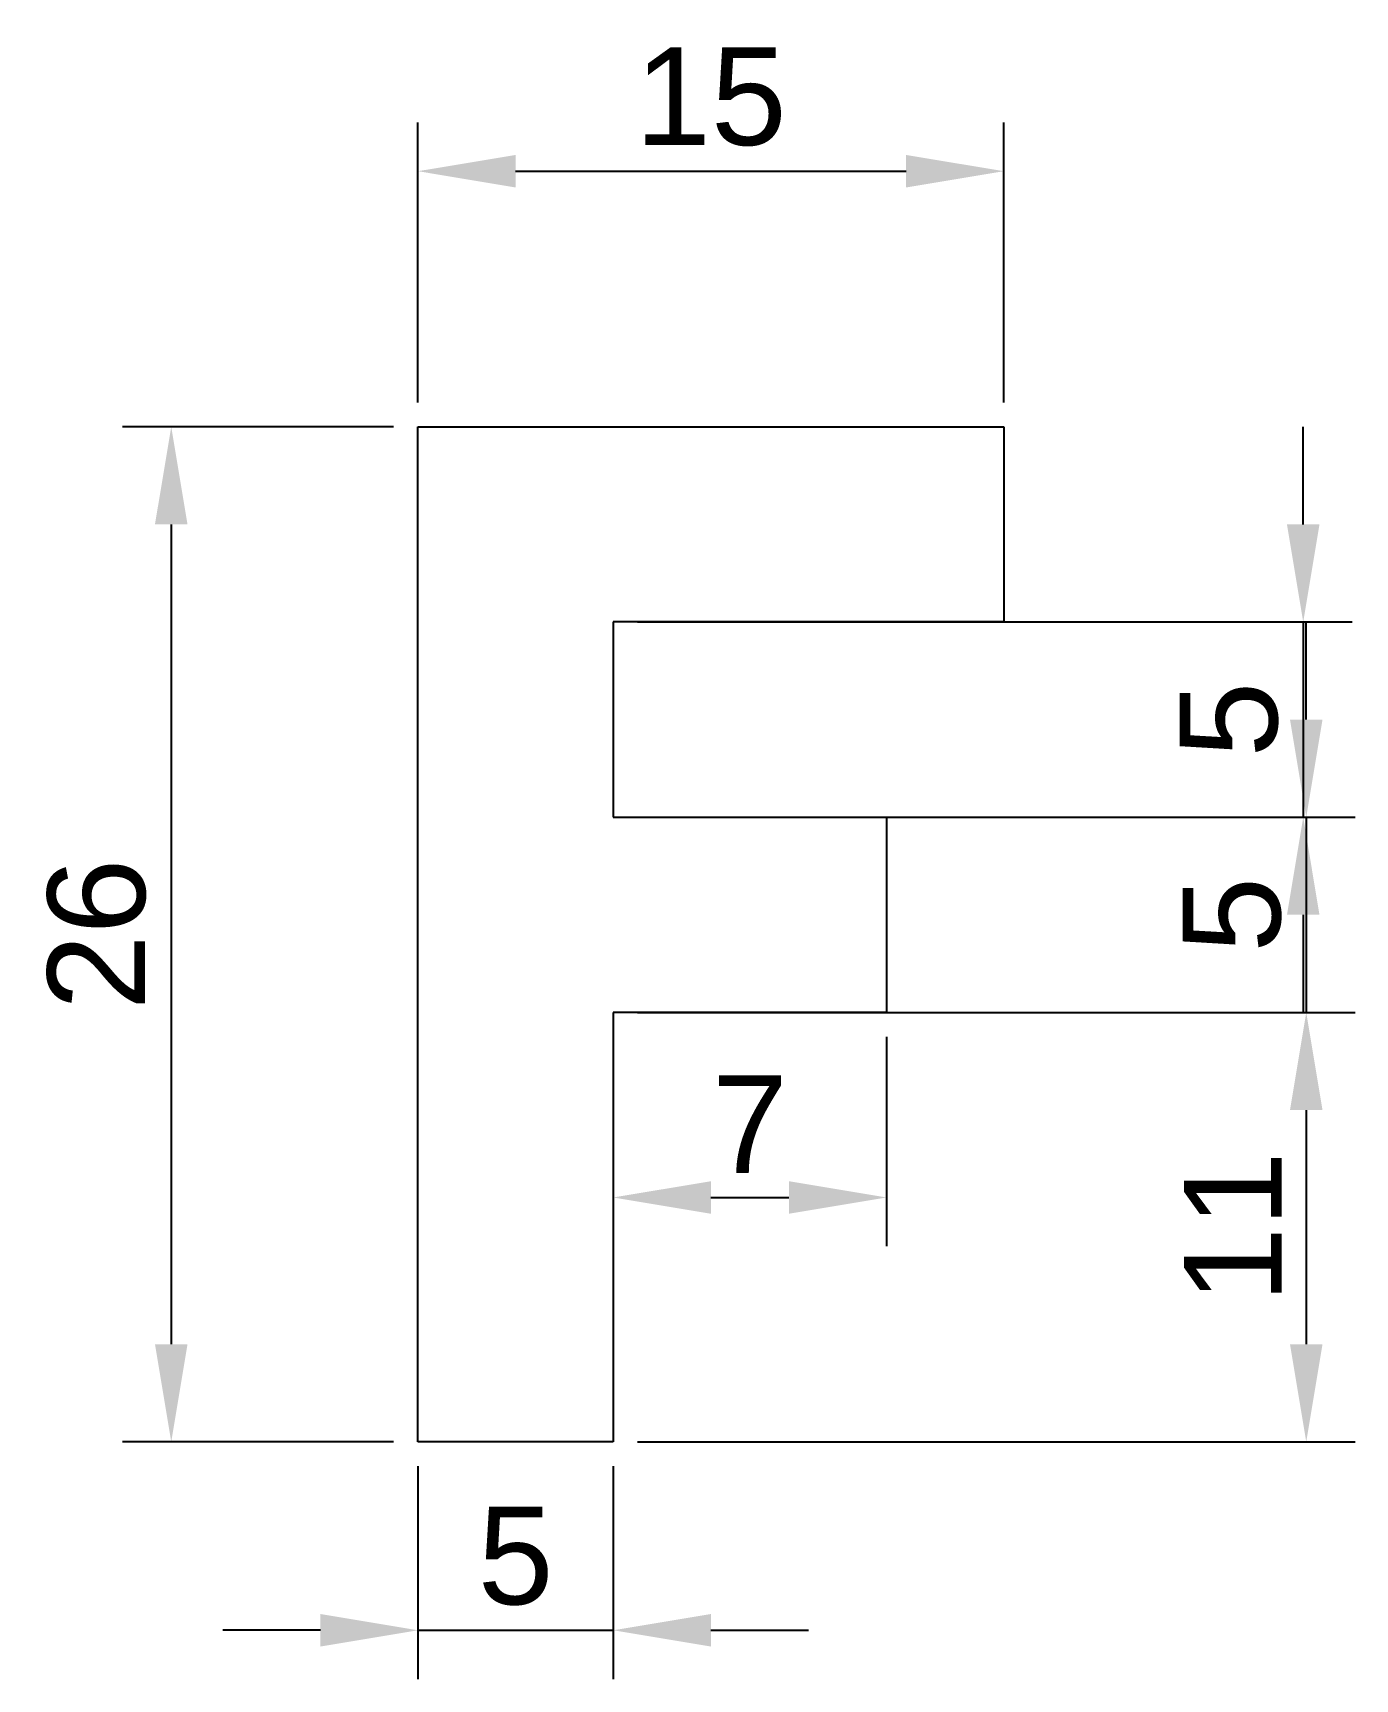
# Model space of a CAD drawing. Header units: millimetres. Extents: x 695.4 to 729.3, y 1048.1 to 1090.2.
import ezdxf

# ---------------------------------------------------------------- set-up
doc = ezdxf.new("R2010")
doc.units = ezdxf.units.MM
doc.styles.get("Standard").update_dxf_attribs({"font": 'arial.ttf'})
doc.dimstyles.new('ISO-25', dxfattribs={"dimtxt": 2.5, "dimasz": 2.5, "dimexe": 1.25, "dimexo": 0.625, "dimtad": 1, "dimtxsty": 'Standard', "dimcen": 2.5, "dimadec": 0, "dimazin": 0, "dimtfac": 1, "dimtmove": 0, "dimatfit": 3, "dimfxl": 1, "dimarcsym": 0})

# ---------------------------------------------------------------- blocks, each defined once
blk = doc.blocks.new('*D2')
at = {"color": 0, "lineweight": -2, "transparency": 16777216}
for p, q in [((704.66, 1080.162), (697.716, 1080.162)), ((698.966, 1077.662), (698.966, 1056.662)), ((704.66, 1054.162), (697.716, 1054.162))]:
    blk.add_line(p, q, dxfattribs=at)
at = {"color": 0, "transparency": 16777216}
for points in [[(698.549, 1077.662), (699.382, 1077.662), (698.966, 1080.162)], [(698.549, 1056.662), (699.382, 1056.662), (698.966, 1054.162)]]:
    blk.add_solid(points, dxfattribs=at)
at = {"layer": 'Defpoints', "color": 0, "transparency": 16777216}
for p in [(705.285, 1080.162), (698.966, 1054.162), (705.285, 1054.162)]:
    blk.add_point(p, dxfattribs=at)
at = {"color": 0, "transparency": 16777216, "insert": (697.064, 1067.162), "char_height": 2.5, "attachment_point": 5, "rotation": 90}
blk.add_mtext('26', dxfattribs=at)
blk = doc.blocks.new('*D3')
at = {"color": 0, "lineweight": -2, "transparency": 16777216}
for p, q in [((705.285, 1080.787), (705.285, 1087.958)), ((720.285, 1080.787), (720.285, 1087.958)), ((707.785, 1086.708), (717.785, 1086.708))]:
    blk.add_line(p, q, dxfattribs=at)
at = {"color": 0, "transparency": 16777216}
for points in [[(707.785, 1087.124), (707.785, 1086.291), (705.285, 1086.708)], [(717.785, 1087.124), (717.785, 1086.291), (720.285, 1086.708)]]:
    blk.add_solid(points, dxfattribs=at)
at = {"layer": 'Defpoints', "color": 0, "transparency": 16777216}
for p in [(720.285, 1086.708), (705.285, 1080.162), (720.285, 1080.162)]:
    blk.add_point(p, dxfattribs=at)
at = {"color": 0, "transparency": 16777216, "insert": (712.785, 1088.609), "char_height": 2.5, "attachment_point": 5}
blk.add_mtext('15', dxfattribs=at)
blk = doc.blocks.new('*D4')
at = {"color": 0, "lineweight": -2, "transparency": 16777216}
for p, q in [((705.285, 1053.537), (705.285, 1048.087)), ((710.285, 1053.537), (710.285, 1048.087)), ((702.785, 1049.337), (700.285, 1049.337)), ((705.285, 1049.337), (710.285, 1049.337)), ((712.785, 1049.337), (715.285, 1049.337))]:
    blk.add_line(p, q, dxfattribs=at)
at = {"color": 0, "transparency": 16777216}
for points in [[(702.785, 1049.753), (702.785, 1048.92), (705.285, 1049.337)], [(712.785, 1049.753), (712.785, 1048.92), (710.285, 1049.337)]]:
    blk.add_solid(points, dxfattribs=at)
at = {"layer": 'Defpoints', "color": 0, "transparency": 16777216}
for p in [(705.285, 1054.162), (710.285, 1054.162), (710.285, 1049.337)]:
    blk.add_point(p, dxfattribs=at)
at = {"color": 0, "transparency": 16777216, "insert": (707.785, 1051.233), "char_height": 2.5, "attachment_point": 5}
blk.add_mtext('5', dxfattribs=at)
blk = doc.blocks.new('*D5')
at = {"color": 0, "lineweight": -2, "transparency": 16777216}
for p, q in [((727.955, 1077.662), (727.955, 1080.162)), ((710.91, 1075.162), (729.205, 1075.162)), ((727.955, 1075.162), (727.955, 1070.162)), ((710.91, 1070.162), (729.205, 1070.162)), ((727.955, 1067.662), (727.955, 1065.162))]:
    blk.add_line(p, q, dxfattribs=at)
at = {"color": 0, "transparency": 16777216}
for points in [[(727.538, 1077.662), (728.371, 1077.662), (727.955, 1075.162)], [(727.538, 1067.662), (728.371, 1067.662), (727.955, 1070.162)]]:
    blk.add_solid(points, dxfattribs=at)
at = {"layer": 'Defpoints', "color": 0, "transparency": 16777216}
for p in [(710.285, 1075.162), (710.285, 1070.162), (727.955, 1070.162)]:
    blk.add_point(p, dxfattribs=at)
at = {"color": 0, "transparency": 16777216, "insert": (726.058, 1072.662), "char_height": 2.5, "attachment_point": 5, "rotation": 90}
blk.add_mtext('5', dxfattribs=at)
blk = doc.blocks.new('*D6')
at = {"color": 0, "lineweight": -2, "transparency": 16777216}
for p, q in [((728.032, 1072.662), (728.032, 1075.162)), ((717.91, 1070.162), (729.282, 1070.162)), ((728.032, 1070.162), (728.032, 1065.162)), ((717.91, 1065.162), (729.282, 1065.162)), ((728.032, 1062.662), (728.032, 1060.162))]:
    blk.add_line(p, q, dxfattribs=at)
at = {"color": 0, "transparency": 16777216}
for points in [[(727.616, 1072.662), (728.449, 1072.662), (728.032, 1070.162)], [(727.616, 1062.662), (728.449, 1062.662), (728.032, 1065.162)]]:
    blk.add_solid(points, dxfattribs=at)
at = {"layer": 'Defpoints', "color": 0, "transparency": 16777216}
for p in [(717.285, 1070.162), (717.285, 1065.162), (728.032, 1065.162)]:
    blk.add_point(p, dxfattribs=at)
at = {"color": 0, "transparency": 16777216, "insert": (726.136, 1067.662), "char_height": 2.5, "attachment_point": 5, "rotation": 90}
blk.add_mtext('5', dxfattribs=at)
blk = doc.blocks.new('*D7')
at = {"color": 0, "lineweight": -2, "transparency": 16777216}
for p, q in [((710.91, 1065.162), (729.282, 1065.162)), ((728.032, 1062.662), (728.032, 1056.662)), ((710.91, 1054.162), (729.282, 1054.162))]:
    blk.add_line(p, q, dxfattribs=at)
at = {"color": 0, "transparency": 16777216}
for points in [[(727.616, 1062.662), (728.449, 1062.662), (728.032, 1065.162)], [(727.616, 1056.662), (728.449, 1056.662), (728.032, 1054.162)]]:
    blk.add_solid(points, dxfattribs=at)
at = {"layer": 'Defpoints', "color": 0, "transparency": 16777216}
for p in [(710.285, 1065.162), (710.285, 1054.162), (728.032, 1054.162)]:
    blk.add_point(p, dxfattribs=at)
at = {"color": 0, "transparency": 16777216, "insert": (726.152, 1059.662), "char_height": 2.5, "attachment_point": 5, "rotation": 90}
blk.add_mtext('11', dxfattribs=at)
blk = doc.blocks.new('*D8')
at = {"color": 0, "lineweight": -2, "transparency": 16777216}
for p, q in [((710.285, 1064.537), (710.285, 1059.172)), ((717.285, 1064.537), (717.285, 1059.172)), ((712.785, 1060.422), (714.785, 1060.422))]:
    blk.add_line(p, q, dxfattribs=at)
at = {"color": 0, "transparency": 16777216}
for points in [[(712.785, 1060.838), (712.785, 1060.005), (710.285, 1060.422)], [(714.785, 1060.838), (714.785, 1060.005), (717.285, 1060.422)]]:
    blk.add_solid(points, dxfattribs=at)
at = {"layer": 'Defpoints', "color": 0, "transparency": 16777216}
for p in [(710.285, 1065.162), (717.285, 1065.162), (717.285, 1060.422)]:
    blk.add_point(p, dxfattribs=at)
at = {"color": 0, "transparency": 16777216, "insert": (713.785, 1062.297), "char_height": 2.5, "attachment_point": 5}
blk.add_mtext('7', dxfattribs=at)

msp = doc.modelspace()

# ---------------------------------------------------------------- linework, layer by layer
for p, q in [((705.285, 1054.162), (705.285, 1080.162)), ((705.285, 1080.162), (720.285, 1080.162)), ((720.285, 1080.162), (720.285, 1075.162)), ((720.285, 1075.162), (710.285, 1075.162)), ((710.285, 1075.162), (710.285, 1070.162)), ((710.285, 1070.162), (717.285, 1070.162)), ((717.285, 1070.162), (717.285, 1065.162)), ((717.285, 1065.162), (710.285, 1065.162)), ((710.285, 1065.162), (710.285, 1054.162)), ((710.285, 1054.162), (705.285, 1054.162))]:
    msp.add_line(p, q)

# ---------------------------------------------------------------- dimensions: what is measured, and where the dimension line sits
for base, p1, p2, picture, middle in [((720.285, 1086.708), (705.285, 1080.162), (720.285, 1080.162), '*D3', (712.785, 1088.609)), ((717.285, 1060.422), (710.285, 1065.162), (717.285, 1065.162), '*D8', (713.785, 1062.297)), ((710.285, 1049.337), (705.285, 1054.162), (710.285, 1054.162), '*D4', (707.785, 1051.233))]:
    dim = msp.add_linear_dim(base=base, p1=p1, p2=p2, dimstyle='ISO-25')
    dim.commit()
    dim.dimension.update_dxf_attribs({"geometry": picture, "text_midpoint": middle})
for base, p1, p2, picture, middle in [((698.966, 1054.162), (705.285, 1080.162), (705.285, 1054.162), '*D2', (697.064, 1067.162)), ((727.955, 1070.162), (710.285, 1075.162), (710.285, 1070.162), '*D5', (726.058, 1072.662)), ((728.032, 1065.162), (717.285, 1070.162), (717.285, 1065.162), '*D6', (726.136, 1067.662)), ((728.032, 1054.162), (710.285, 1065.162), (710.285, 1054.162), '*D7', (726.152, 1059.662))]:
    dim = msp.add_linear_dim(base=base, p1=p1, p2=p2, angle=90, dimstyle='ISO-25')
    dim.commit()
    dim.dimension.update_dxf_attribs({"geometry": picture, "text_midpoint": middle})

doc.saveas('drawing.dxf')
